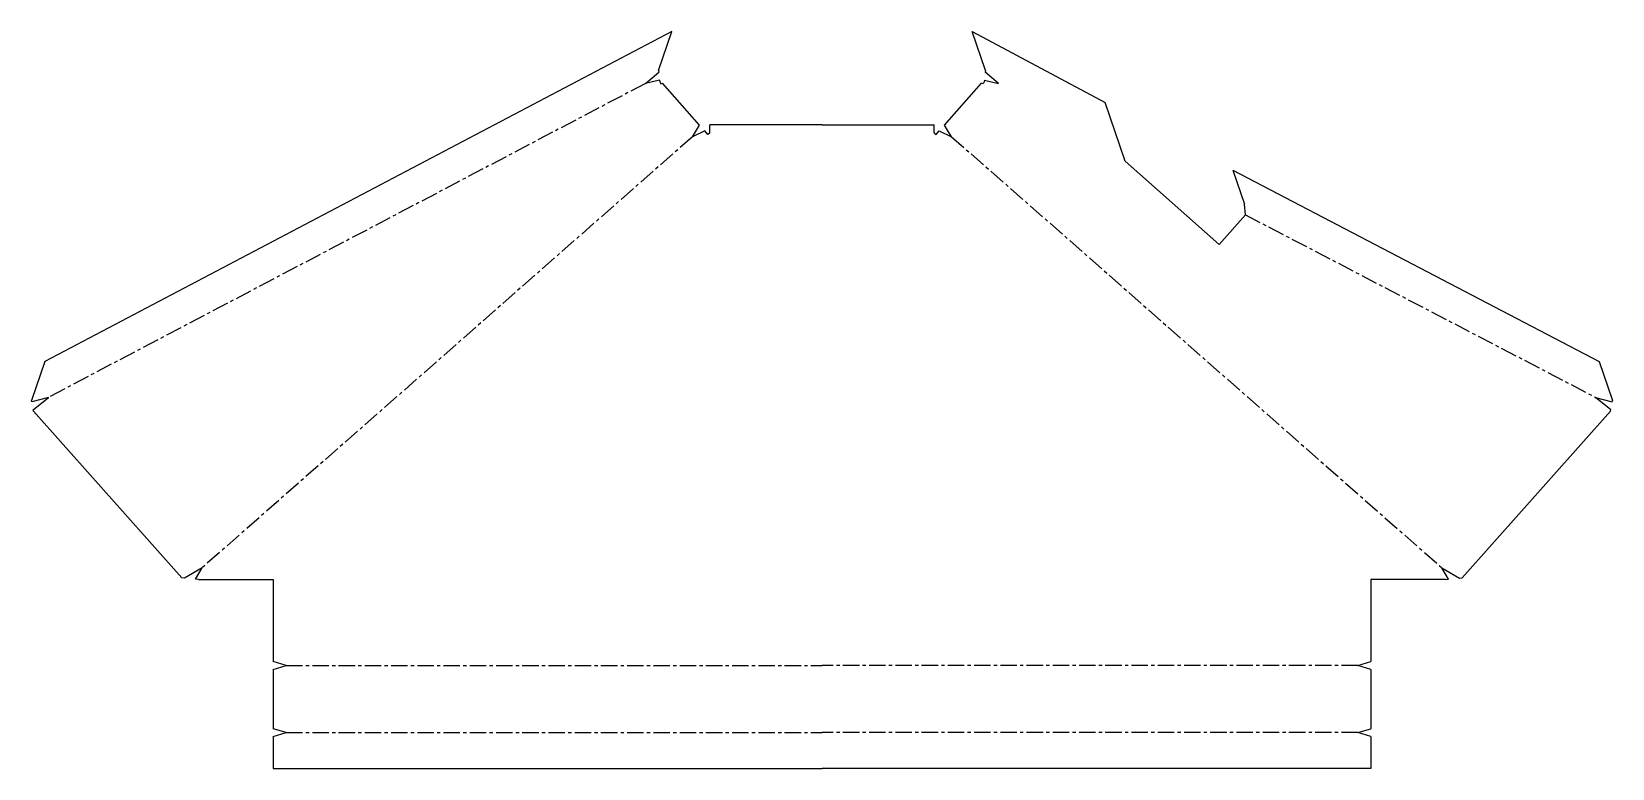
# Model space of a CAD drawing. Extents: x -829 to 395, y 614 to 1184.
import ezdxf

# ---------------------------------------------------------------- set-up
doc = ezdxf.new("R2010")
doc.units = 0
doc.header["$MEASUREMENT"] = 0
doc.linetypes.add('CENTERX2', pattern=[20.32, 12.7, -2.54, 2.54, -2.54])
doc.layers.get('0').update_dxf_attribs({"linetype": 'CONTINUOUS'})

msp = doc.modelspace()

# ---------------------------------------------------------------- linework, layer by layer
at = {"linetype": 'CONTINUOUS'}
for p, q in [((-333, 1184.5), (-818.7, 929)), ((-343.2, 1154.3), (-333, 1184.5)), ((-100.4, 1184.5), (2.6, 1129.6)), ((-90.2, 1154.3), (-100.4, 1184.5)), ((-343.2, 1154.3), (-343.1, 1153.1)), ((-90.2, 1154.3), (-90.3, 1153.1)), ((-342.5, 1146.8), (-342.4, 1145.7)), ((-342.4, 1145.7), (-341.4, 1143.9)), ((-341.4, 1143.9), (-340.3, 1144.5)), ((-311.5, 1112), (-340.3, 1144.5)), ((-121.9, 1112), (-93.1, 1144.5)), ((-92, 1143.9), (-93.1, 1144.5)), ((-91, 1145.7), (-92, 1143.9)), ((-90.9, 1146.8), (-91, 1145.7)), ((18.2, 1084), (2.6, 1129.6)), ((-305.1, 1104.8), (-307.5, 1107.5)), ((-303.6, 1106.1), (-305.1, 1104.8)), ((-216.7, 1112.2), (-303.6, 1112.2)), ((-216.7, 1112.2), (-129.8, 1112.2)), ((-129.8, 1106.1), (-128.3, 1104.8)), ((-128.3, 1104.8), (-125.9, 1107.5)), ((90.8, 1019.6), (18.2, 1084)), ((101.5, 1077.1), (110.5, 1050.7)), ((101.5, 1077.1), (385.2, 929)), ((111.2, 1042.6), (110.5, 1050.7)), ((-818.7, 929), (-828.8, 898.8)), ((385.2, 929), (395.4, 898.8)), ((-828.6, 897.8), (-828.8, 898.8)), ((395.2, 897.8), (395.4, 898.8)), ((-827.3, 890.5), (-827.5, 891.6)), ((-827.3, 890.5), (-712.6, 761.3)), ((393.9, 890.5), (279.2, 761.3)), ((393.9, 890.5), (394.1, 891.6)), ((-710.3, 761.1), (-712.6, 761.3)), ((-699.7, 760.2), (-702, 760.4)), ((-699.7, 760.2), (-641.7, 760.2)), ((-641.7, 760.2), (-641.7, 696.5)), ((208.3, 760.2), (208.3, 696.5)), ((266.2, 760.2), (208.3, 760.2)), ((266.2, 760.2), (268.6, 760.4)), ((276.9, 761.1), (279.2, 761.3)), ((-641.7, 690.5), (-641.7, 644.5)), ((208.3, 690.5), (208.3, 644.5)), ((-641.7, 638.5), (-641.7, 613.8)), ((208.3, 638.5), (208.3, 613.8)), ((-641.7, 613.8), (-216.7, 613.8)), ((208.3, 613.8), (-216.7, 613.8))]:
    msp.add_line(p, q, dxfattribs=at)
for p, q in [((-353.5, 1144.3), (-343.1, 1153.1)), ((-79.9, 1144.3), (-90.3, 1153.1)), ((-342.5, 1146.8), (-353.5, 1144.3)), ((-90.9, 1146.8), (-79.9, 1144.3)), ((-317, 1103.1), (-311.5, 1112)), ((-307.5, 1107.5), (-317, 1103.1)), ((-303.6, 1106.1), (-303.6, 1112.2)), ((-129.8, 1106.1), (-129.8, 1112.2)), ((-125.9, 1107.5), (-116.4, 1103.1)), ((-116.4, 1103.1), (-121.9, 1112)), ((111.2, 1042.6), (90.8, 1019.6)), ((-815.7, 901.2), (-828.6, 897.8)), ((-827.5, 891.6), (-815.7, 901.2)), ((394.1, 891.6), (382.3, 901.2)), ((382.3, 901.2), (395.2, 897.8)), ((-696.8, 769.1), (-710.3, 761.1)), ((-702, 760.4), (-696.8, 769.1)), ((268.6, 760.4), (263.4, 769.1)), ((263.4, 769.1), (276.9, 761.1)), ((-631.7, 693.5), (-641.7, 696.5)), ((-641.7, 690.5), (-631.7, 693.5)), ((198.3, 693.5), (208.3, 696.5)), ((208.3, 690.5), (198.3, 693.5)), ((-631.7, 641.5), (-641.7, 644.5)), ((-641.7, 638.5), (-631.7, 641.5)), ((198.3, 641.5), (208.3, 644.5)), ((208.3, 638.5), (198.3, 641.5))]:
    msp.add_line(p, q)
at = {"linetype": 'CENTERX2'}
for p, q in [((-353.5, 1144.3), (-815.8, 901.2)), ((-317, 1103.1), (-696.8, 769.1)), ((-116.4, 1103.1), (263.4, 769.1)), ((111.2, 1042.6), (382.4, 901.2)), ((-631.7, 693.5), (-216.7, 693.5)), ((198.3, 693.5), (-216.7, 693.5)), ((-631.7, 641.5), (-216.7, 641.5)), ((198.3, 641.5), (-216.7, 641.5))]:
    msp.add_line(p, q, dxfattribs=at)

doc.saveas('drawing.dxf')
